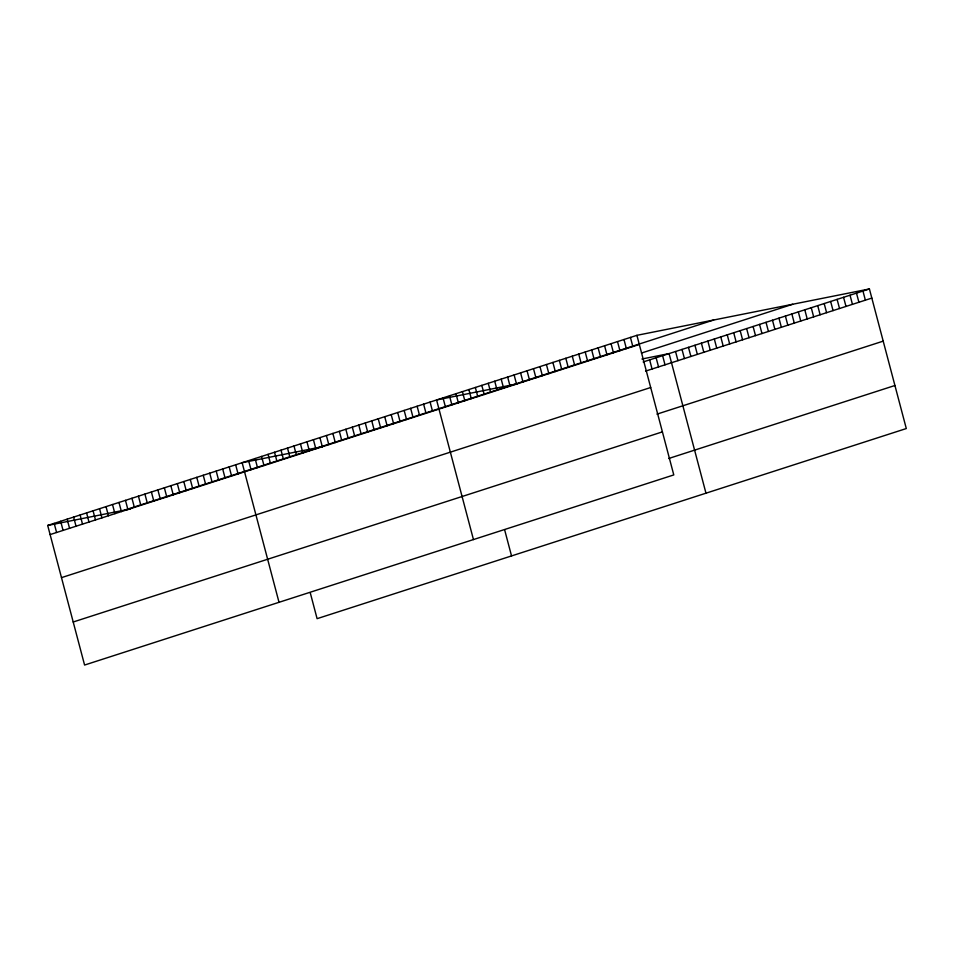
<?xml version="1.0" encoding="UTF-8"?>
<svg xmlns="http://www.w3.org/2000/svg" width="954" height="954" viewBox="0 0 954 954"><rect width="100%" height="100%" fill="white"/><g stroke="black" fill="none" stroke-linecap="round" stroke-linejoin="round"><path stroke-width="1.43" d="M636.902 335.331L673.786 474.925L84.584 665.045L47.7 525.451L636.902 335.331L869.416 288.955L906.3 428.549L317.098 618.669L310.277 592.839M124.425 510.151L713.628 320.031M50.109 534.586L639.311 344.466M641.47 353.052L792.691 304.266M643.163 361.96L869.416 288.955M645.584 371.094L871.837 298.089M61.485 577.635L650.688 387.515M656.948 414.143L883.201 341.138M73.208 621.996L662.41 431.876M668.671 458.504L894.924 385.499M516.949 383.937L436.574 399.976L473.458 539.57M641.935 359.014L669.088 353.6L705.972 493.194M322.512 446.675L242.137 462.714L279.021 602.308M47.7 525.451L130.507 508.935M862.953 291.042L865.373 300.176M856.489 293.128L858.91 302.263M850.026 295.215L852.447 304.35M843.574 297.302L845.983 306.437M837.111 299.377L839.52 308.512M830.648 301.464L833.057 310.599M824.184 303.551L826.593 312.685M817.721 305.638L820.13 314.772M811.258 307.725L813.667 316.859M804.794 309.811L807.215 318.946M798.331 311.898L800.752 321.033M791.868 313.973L794.288 323.108M785.404 316.06L787.825 325.195M778.953 318.147L781.362 327.282M772.49 320.234L774.898 329.368M766.026 322.321L768.435 331.455M759.563 324.408L761.972 333.542M753.1 326.495L755.508 335.629M746.636 328.57L749.045 337.704M740.173 330.656L742.594 339.791M733.709 332.743L736.13 341.878M727.246 334.83L729.667 343.965M720.783 336.917L723.204 346.052M714.319 339.004L716.74 348.138M707.868 341.091L710.277 350.225M701.405 343.166L703.813 352.3M694.941 345.253L697.35 354.387M688.478 347.339L690.887 356.474M682.015 349.426L684.423 358.561M675.551 351.513L677.96 360.648M662.613 355.687L665.021 364.822M656.125 357.774L658.546 366.908M649.65 359.873L652.059 369.007M630.439 337.418L632.848 346.552M623.976 339.505L626.384 348.639M617.512 341.592L619.933 350.726M611.049 343.678L613.47 352.813M604.586 345.753L607.006 354.9M598.122 347.84L600.543 356.975M591.671 349.927L594.08 359.062M585.207 352.014L587.616 361.149M578.744 354.101L581.153 363.236M572.281 356.188L574.69 365.322M565.817 358.275L568.226 367.409M559.354 360.35L561.763 369.496M552.891 362.437L555.311 371.571M546.427 364.523L548.848 373.658M539.964 366.61L542.385 375.745M533.501 368.697L535.921 377.832M527.049 370.784L529.458 379.919M520.586 372.871L522.995 382.005M514.123 374.946L516.531 384.092M507.659 377.033L510.068 386.167M501.196 379.12L503.605 388.254M494.732 381.206L497.141 390.341M488.269 383.293L490.678 392.428M481.806 385.38L484.227 394.515M475.342 387.467L477.763 396.602M468.879 389.542L471.3 398.689M504.714 530.102L511.535 555.932M462.416 391.629L464.836 400.763M455.964 393.716L458.373 402.85M449.501 395.803L451.91 404.937M443.038 397.89L445.446 407.024M430.087 402.063L432.508 411.198M423.612 404.15L426.021 413.297M417.125 406.249L419.545 415.384M410.649 408.336L413.058 417.47M404.162 410.435L406.583 419.569M397.687 412.522L400.096 421.656M391.2 414.608L393.62 423.743M384.724 416.707L387.133 425.842M378.237 418.794L380.658 427.929M371.762 420.881L374.171 430.027M365.275 422.98L367.695 432.114M358.799 425.067L361.208 434.201M352.312 427.165L354.733 436.3M345.837 429.252L348.246 438.387M339.35 431.339L341.77 440.474M332.874 433.438L335.283 442.573M326.387 435.525L328.808 444.659M319.912 437.612L322.321 446.746M313.425 439.711L315.846 448.845M306.949 441.797L309.358 450.932M300.462 443.896L302.883 453.031M293.987 445.983L296.396 455.118M287.5 448.07L289.921 457.204M281.025 450.169L283.433 459.303M274.537 452.256L276.958 461.39M268.062 454.342L270.471 463.477M261.575 456.441L263.996 465.576M255.1 458.528L257.508 467.663M248.612 460.615L251.033 469.762M235.65 464.801L238.071 473.935M229.175 466.9L231.583 476.034M222.687 468.986L225.108 478.121M216.212 471.073L218.621 480.208M209.725 473.172L212.146 482.307M203.25 475.259L205.659 484.393M196.762 477.346L199.183 486.492M190.287 479.445L192.696 488.579M183.8 481.531L186.221 490.666M177.325 483.63L179.734 492.765M170.838 485.717L173.258 494.852M164.362 487.804L166.771 496.939M157.875 489.903L160.296 499.037M151.4 491.99L153.809 501.124M144.913 494.077L147.333 503.211M138.437 496.175L140.846 505.31M131.95 498.262L134.371 507.397M125.475 500.361L127.884 509.496M118.988 502.448L121.408 511.582M112.512 504.535L114.921 513.669M106.025 506.634L108.446 515.768M99.55 508.72L101.959 517.855M93.063 510.807L95.483 519.942M86.587 512.906L88.996 522.041M80.1 514.993L82.521 524.128M73.625 517.092L76.034 526.226M67.138 519.179L69.559 528.313M60.662 521.266L63.071 530.4M54.175 523.364L56.596 532.499"/></g></svg>
